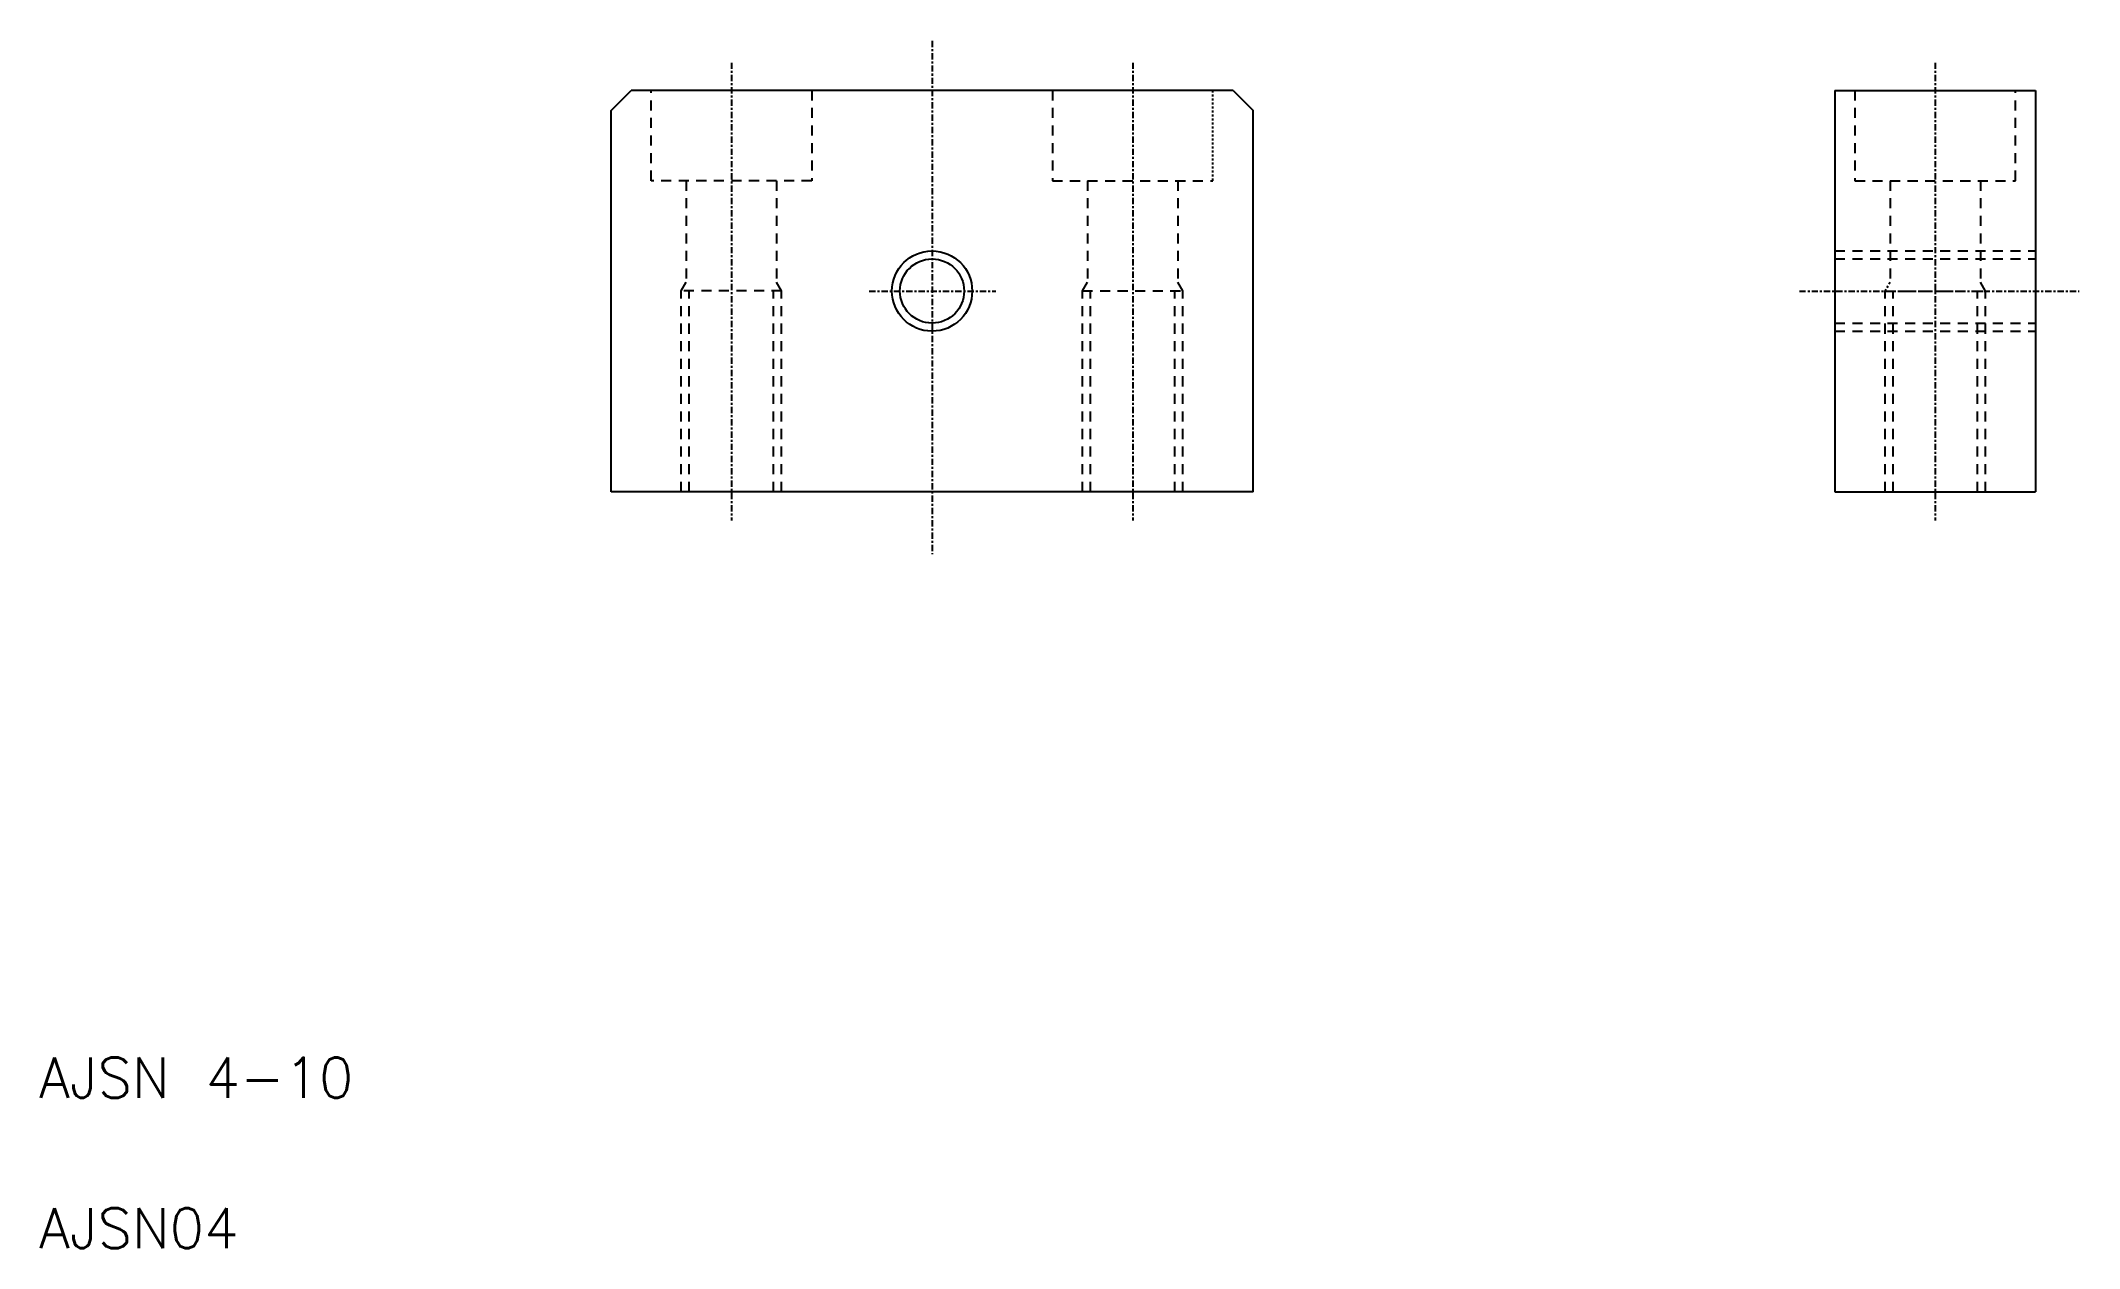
# Model space of a CAD drawing. Extents: x 5 to 107, y 5 to 65.
import ezdxf

# ---------------------------------------------------------------- set-up
doc = ezdxf.new("R2010")
doc.units = 0
doc.header["$LTSCALE"] = 0.25
for name, pattern in [('CENTER', [2, 1.25, -0.25, 0.25, -0.25]), ('DASHED', [3.5, 2, -1.5]), ('HIDDEN', [0.375, 0.25, -0.125])]:
    doc.linetypes.add(name, pattern=pattern)
doc.layers.get('0').update_dxf_attribs({"linetype": 'CONTINUOUS'})
doc.layers.add('CENTER', color=1, linetype='CENTER')
doc.styles.get("Standard").update_dxf_attribs({"font": 'TXT', "bigfont": 'BIGFONT'})

msp = doc.modelspace()

# ---------------------------------------------------------------- linework, layer by layer
at = {"color": 7, "linetype": 'CONTINUOUS'}
for p, q in [((33.51, 61.7), (34.51, 62.7)), ((64.51, 62.7), (34.51, 62.7)), ((64.51, 62.7), (65.51, 61.7)), ((94.51, 62.7), (94.51, 42.7)), ((94.51, 62.7), (104.51, 62.7)), ((104.51, 62.7), (104.51, 42.7)), ((33.51, 42.7), (33.51, 61.7)), ((65.51, 42.7), (65.51, 61.7)), ((65.51, 42.7), (33.51, 42.7)), ((94.51, 42.7), (104.51, 42.7))]:
    msp.add_line(p, q, dxfattribs=at)
at = {"color": 3, "linetype": 'DASHED'}
for p, q in [((35.51, 58.2), (35.51, 62.7)), ((43.51, 62.7), (43.51, 58.2)), ((55.51, 62.7), (55.51, 58.2)), ((95.51, 62.7), (95.51, 58.2)), ((103.51, 58.2), (103.51, 62.7)), ((43.51, 58.2), (35.51, 58.2)), ((37.26, 58.2), (37.26, 53.14)), ((41.76, 58.2), (41.76, 53.14)), ((55.51, 58.2), (63.51, 58.2)), ((57.26, 58.2), (57.26, 53.14)), ((61.76, 58.2), (61.76, 53.14)), ((95.51, 58.2), (103.51, 58.2)), ((97.26, 58.2), (97.26, 53.14)), ((101.76, 58.2), (101.76, 53.14)), ((94.51, 54.7), (104.51, 54.7)), ((94.51, 54.3), (104.51, 54.3)), ((37.01, 52.71), (37.26, 53.14)), ((42.01, 52.71), (41.76, 53.14)), ((57.01, 52.71), (57.26, 53.14)), ((62.01, 52.71), (61.76, 53.14)), ((102.01, 52.7), (101.76, 53.14)), ((37.01, 42.7), (37.01, 52.71)), ((42.01, 52.71), (37.01, 52.71)), ((37.41, 42.7), (37.41, 52.71)), ((41.61, 42.7), (41.61, 52.71)), ((42.01, 42.7), (42.01, 52.71)), ((57.01, 42.7), (57.01, 52.71)), ((57.01, 52.71), (62.01, 52.71)), ((57.41, 42.7), (57.41, 52.71)), ((61.61, 42.7), (61.61, 52.71)), ((62.01, 42.7), (62.01, 52.71)), ((97.01, 42.7), (97.01, 52.7)), ((97.01, 52.7), (102.01, 52.7)), ((97.41, 42.7), (97.41, 52.71)), ((101.61, 42.7), (101.61, 52.71)), ((102.01, 42.7), (102.01, 52.7)), ((94.51, 51.1), (104.51, 51.1)), ((94.51, 50.7), (104.51, 50.7))]:
    msp.add_line(p, q, dxfattribs=at)
at = {"color": 3, "linetype": 'HIDDEN'}
for p, q in [((63.51, 58.2), (63.51, 62.7)), ((97.01, 52.7), (97.26, 53.14))]:
    msp.add_line(p, q, dxfattribs=at)
for p, q in [((33.51, 52.2), (33.51, 52.2)), ((33.51, 47.45), (33.51, 47.45))]:
    msp.add_line(p, q)
at = {"color": 3, "linetype": 'CONTINUOUS'}
msp.add_circle((49.51, 52.7), 2, dxfattribs=at)
at = {"color": 7, "linetype": 'CONTINUOUS'}
msp.add_circle((49.51, 52.7), 1.6, dxfattribs=at)
at = {"layer": 'CENTER', "color": 1, "linetype": 'CENTER'}
for p, q in [((49.51, 65.17), (49.51, 39.58)), ((39.51, 64.08), (39.51, 41.26)), ((59.51, 64.08), (59.51, 41.26)), ((99.51, 64.08), (99.51, 41.26)), ((46.38, 52.7), (52.69, 52.7)), ((92.74, 52.7), (106.69, 52.7))]:
    msp.add_line(p, q, dxfattribs=at)

# ---------------------------------------------------------------- texts
for s, p in [('AJSN 4-10', (5, 12.5)), ('AJSN04', (5, 5))]:
    msp.add_text(s, height=2).set_placement(p)

doc.saveas('drawing.dxf')
